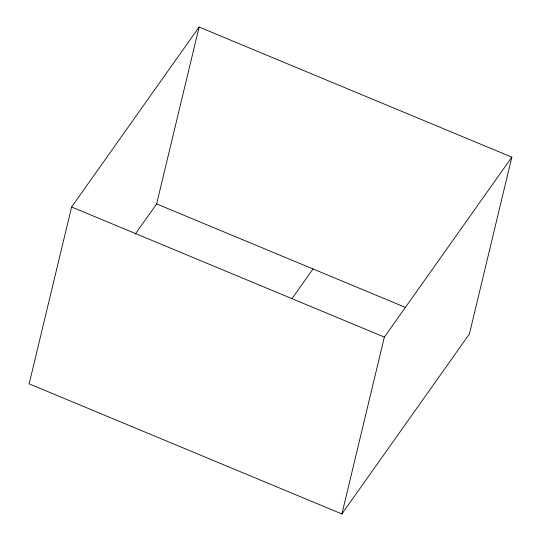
<?xml version="1.0" encoding="UTF-8"?>
<svg xmlns="http://www.w3.org/2000/svg" width="541" height="541" viewBox="0 0 541 541"><rect width="100%" height="100%" fill="white"/><g stroke="black" fill="none" stroke-linecap="round" stroke-linejoin="round"><path stroke-width="0.81" d="M71.601 206.993L29.146 383.853L341.898 513.95L469.399 334.007L511.854 157.147L199.102 27.05L71.601 206.993L384.36 337.09L511.854 157.147M135.23 234.131L156.64 203.91L199.102 27.05M341.898 513.95L384.36 337.09M292.045 298.558L313.016 268.958M156.64 203.91L405.601 307.471"/></g></svg>
